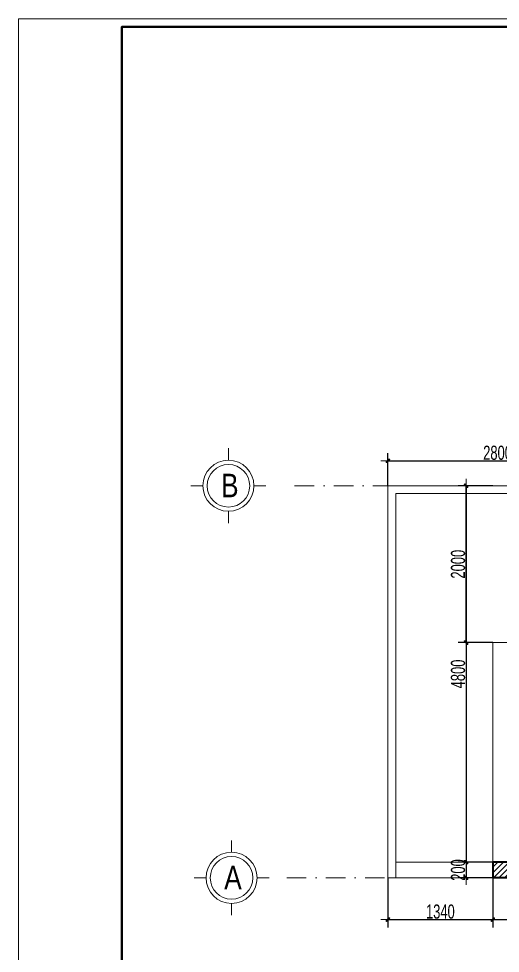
# Model space of a CAD drawing. Header units: inches. Extents: x 921646 to 2157952, y -92667 to 262089.
# Drawn here: x 1980481 to 1986629, y 117105 to 129024 of the extents above; entities that cross this region are included whole.
import ezdxf
from ezdxf.enums import TextEntityAlignment as Align

# ---------------------------------------------------------------- set-up
doc = ezdxf.new("R2010")
doc.units = ezdxf.units.IN
doc.header["$MEASUREMENT"] = 0
doc.linetypes.add('DASHDOT', pattern=[1, 0.5, -0.25, 0, -0.25])
doc.layers.get('0').update_dxf_attribs({"lineweight": 9})
doc.layers.get('DEFPOINTS').update_dxf_attribs({"lineweight": 9})
for name, color, linetype, lineweight in [('00 gach chiu lua', 30, 'Continuous', 13), ('01-WALL', 10, 'Continuous', 35), ('04-TRUC', 40, 'DASHDOT', 9), ('09-DIMOUT', 251, 'Continuous', 9), ('13-VATDUNG', 104, 'Continuous', 13), ('Cp Net Manh 0.15', 8, 'Continuous', 15), ('Cp Net Thep 0.40', 2, 'Continuous', 40), ('Cp Text 0.15', 3, 'Continuous', 15)]:
    doc.layers.add(name, color=color, linetype=linetype, lineweight=lineweight)
doc.styles.add('KICHTHUOC', font='VHELVCN.TTF', dxfattribs={"width": 0.8})
doc.styles.add('VHELVEN', font='VHELVEN.TTF')
doc.styles.add('VNI-HELVE', font='VHELVEB.TTF', dxfattribs={"width": 0.8})
doc.dimstyles.new('Copy of 100', dxfattribs={"dimscale": 100, "dimtxt": 1.8, "dimasz": 0.003, "dimexe": 1, "dimexo": 0, "dimgap": 0.1, "dimtad": 1, "dimdec": 0, "dimdsep": 46, "dimtxsty": 'KICHTHUOC', "dimblk": '1A', "dimcen": 0.001, "dimdle": 1.5, "dimclrt": 3, "dimadec": 0, "dimazin": 0, "dimtfac": 1, "dimtdec": 0, "dimtix": 1, "dimtmove": 2, "dimatfit": 3, "dimldrblk": '1A', "dimfxl": 1, "dimtolj": 1, "dimtzin": 0, "dimarcsym": 0})

# ---------------------------------------------------------------- blocks, each defined once
blk = doc.blocks.new('luoi')
at = {"layer": '04-TRUC', "ltscale": 500}
for p, q in [((1728931, 129594), (1752564, 129594)), ((1728830, 124594), (1752564, 124594))]:
    blk.add_line(p, q, dxfattribs=at)
blk = doc.blocks.new('tuong t2')
at = {"layer": '09-DIMOUT'}
h = blk.add_hatch(dxfattribs=at)
h.set_pattern_fill('ANSI31', color=256, scale=400)
h.set_pattern_definition([(45, (-254796.685, -87721.633), (-35.355339, 35.355339), [])])
h.paths.add_polyline_path([(1739598, 112789), (1735698, 112789), (1735698, 112589), (1739598, 112589)])
h.paths.add_polyline_path([(1735398, 112789), (1733598, 112789), (1733598, 112589), (1735398, 112589)])
h.paths.add_polyline_path([(1735198, 113389), (1735098, 113389), (1735098, 112789), (1735198, 112789)])
h.paths.add_polyline_path([(1733398, 112789), (1731738, 112789), (1731738, 112589), (1733398, 112589)])
h.paths.add_polyline_path([(1733398, 115689), (1733198, 115689), (1733198, 115589), (1733398, 115589)])
h.paths.add_polyline_path([(1735198, 115889), (1735248, 115889), (1735248, 115989), (1735098, 115989), (1735098, 115689), (1733398, 115689), (1733398, 115589), (1735098, 115589), (1735098, 115189), (1735198, 115189)])
h.paths.add_polyline_path([(1733398, 117389), (1733398, 117589), (1733198, 117589), (1733198, 117389), (1733398, 117389)])
h.paths.add_polyline_path([(1735398, 117589), (1733598, 117589), (1733598, 117389), (1735198, 117389), (1735398, 117389)])
h.paths.add_polyline_path([(1739798, 115989), (1737478, 115989), (1737478, 116089), (1737378, 116089), (1737378, 115989), (1736048, 115989), (1736048, 115889), (1739298, 115889), (1739298, 115739), (1739398, 115739), (1739398, 115889), (1739798, 115889)])
h.paths.add_polyline_path([(1737478, 117389), (1737378, 117389), (1737378, 116789), (1737478, 116789)])
h.paths.add_polyline_path([(1739898, 117389), (1739798, 117389), (1739798, 115989), (1739798, 115739), (1739898, 115739)])
h.paths.add_polyline_path([(1739798, 117259), (1739398, 117259), (1739398, 117389), (1739298, 117389), (1739298, 117159), (1739798, 117159)])
h.paths.add_polyline_path([(1739398, 114839), (1739298, 114839), (1739298, 114289), (1739798, 114289), (1739798, 114389), (1739398, 114389)])
h.paths.add_polyline_path([(1743198, 112789), (1743198, 112889), (1743098, 112889), (1743098, 112789), (1743018, 112789), (1743018, 112875), (1742987, 112889), (1742478, 112889), (1742478, 112789), (1742398, 112789), (1742398, 112889), (1742298, 112889), (1742298, 112789), (1739898, 112789), (1739898, 112589), (1743198, 112589)])
h.paths.add_polyline_path([(1743198, 117589), (1739898, 117589), (1739898, 117389), (1743198, 117389)])
h.paths.add_polyline_path([(1746798, 117589), (1743498, 117589), (1743498, 117389), (1746798, 117389)])
h.paths.add_polyline_path([(1746798, 112789), (1743498, 112789), (1743498, 112589), (1746798, 112589)])
h.paths.add_polyline_path([(1751598, 112739), (1751548, 112739), (1751548, 113189), (1751698, 113189), (1751698, 113289), (1751448, 113289), (1751448, 112739), (1748548, 112739), (1748548, 113289), (1748448, 113289), (1748448, 112789), (1747098, 112789), (1747098, 112589), (1751598, 112589)])
h.paths.add_polyline_path([(1751898, 114189), (1751548, 114189), (1751548, 114089), (1751698, 114089), (1751698, 113602), (1751898, 113602)])
h.paths.add_polyline_path([(1751898, 113602), (1751698, 113602), (1751698, 113289), (1751698, 112789), (1751898, 112789)])
h.paths.add_polyline_path([(1751048, 114189), (1750698, 114189), (1750698, 114689), (1750598, 114689), (1750598, 114189), (1747898, 114189), (1747898, 114089), (1748448, 114089), (1748448, 113989), (1748548, 113989), (1748548, 114089), (1751048, 114089)])
h.paths.add_polyline_path([(1746898, 117389), (1746798, 117389), (1746798, 114089), (1746898, 114089)])
h.paths.add_polyline_path([(1746998, 114189), (1746898, 114189), (1746898, 114089), (1746998, 114089)])
h.paths.add_polyline_path([(1751598, 117589), (1750698, 117589), (1747098, 117589), (1747098, 117439), (1750598, 117439), (1750598, 116990), (1750598, 116889), (1750698, 116889), (1750698, 117389), (1751598, 117389)])
h.paths.add_polyline_path([(1751898, 117389), (1751798, 117389), (1751798, 114189), (1751898, 114189)])
h.paths.add_polyline_path([(1739598, 117439), (1739298, 117439), (1739298, 117389), (1739598, 117389)])
at = {"layer": '01-WALL'}
for p, q in [((1742298, 112789), (1731738, 112789)), ((1731738, 112789), (1731738, 112589)), ((1751898, 112589), (1731738, 112589))]:
    blk.add_line(p, q, dxfattribs=at)
at = {"layer": '09-DIMOUT'}
for p, q in [((1730398, 117589), (1733198, 117589)), ((1730398, 112589), (1730398, 117589)), ((1730498, 117489), (1733198, 117489)), ((1730498, 112589), (1730498, 117489)), ((1733198, 115589), (1731738, 115589)), ((1731738, 115589), (1731738, 112789)), ((1730398, 112589), (1731738, 112589))]:
    blk.add_line(p, q, dxfattribs=at)
blk = doc.blocks.new('A$C788F0ACE')
at = {"layer": 'Cp Net Manh 0.15', "linetype": 'Continuous'}
for p, q in [((0, 300), (0, 440)), ((-300, 0), (-440, 0)), ((300, 0), (440, 0)), ((0, -300), (0, -440))]:
    blk.add_line(p, q, dxfattribs=at)
for radius in [300, 250]:
    blk.add_circle((0, 0), radius, dxfattribs=at)
at = {"layer": 'Cp Text 0.15', "color": 7, "linetype": 'Continuous', "style": 'VHELVEN'}
blk.add_attdef('TRUC', text='', height=280, dxfattribs=at).set_placement((94, 1), align=Align.MIDDLE_CENTER)
blk = doc.blocks.new('dim')
at = {"layer": 'Cp Text 0.15'}
ref = blk.add_blockref('A$C788F0ACE', (1947942.5, 203946), dxfattribs=dict(at, xscale=1.086778053933425, yscale=1.086778053933425, zscale=1.086778053933425, rotation=180))
ref.add_attrib('TRUC', 'B', dxfattribs={"layer": '0', "color": 3, "height": 300, "style": 'VNI-HELVE', "width": 0.8}).set_placement((1947960.3, 203949.4), align=Align.MIDDLE_CENTER)
ref = blk.add_blockref('A$C788F0ACE', (1947982.5, 198946), dxfattribs=dict(at, xscale=1.086778053933425, yscale=1.086778053933425, zscale=1.086778053933425, rotation=180))
ref.add_attrib('TRUC', 'A', dxfattribs={"layer": '0', "color": 3, "height": 300, "style": 'VNI-HELVE', "width": 0.8}).set_placement((1948000.3, 198949.4), align=Align.MIDDLE_CENTER)
blk = doc.blocks.new('KTHUOC')
blk.add_hatch(color=256).paths.add_polyline_path([(-71, -42), (42, 71, -1), (71, 42), (-42, -71, -1)])
for p, q in [((-14, 14), (14, -14)), ((0, -200), (0, 200)), ((-300, 0), (300, 0))]:
    blk.add_line(p, q)
for points in [[(42, 71), (-71, -42)], [(-42, -71), (71, 42)]]:
    blk.add_lwpolyline(points)
for centre, start, end in [((57, 57), 315, 135), ((-57, -57), 135, 315)]:
    blk.add_arc(centre, 20, start, end)
blk = doc.blocks.new('1A')
at = {"layer": '00 gach chiu lua'}
blk.add_blockref('KTHUOC', (0, 0), dxfattribs=at)
blk = doc.blocks.new('*D256')
at = {"layer": '09-DIMOUT', "color": 0, "lineweight": -2, "transparency": 16777216}
for p, q in [((1985194, 123067), (1985194, 123485)), ((1987994, 123067), (1987994, 123485)), ((1985195, 123385), (1987994, 123385))]:
    blk.add_line(p, q, dxfattribs=at)
at = {"layer": 'DEFPOINTS', "color": 0, "transparency": 16777216}
for p in [(1987994, 123385), (1985194, 123067), (1987994, 123067)]:
    blk.add_point(p, dxfattribs=at)
at = {"layer": '09-DIMOUT', "color": 0, "lineweight": -2, "transparency": 16777216, "xscale": 0.3, "yscale": 0.3, "zscale": 0.3, "rotation": 180}
blk.add_blockref('1A', (1985194, 123385), dxfattribs=at)
at = {"layer": '09-DIMOUT', "color": 0, "lineweight": -2, "transparency": 16777216, "xscale": 0.3, "yscale": 0.3, "zscale": 0.3}
blk.add_blockref('1A', (1987994, 123385), dxfattribs=at)
at = {"layer": '09-DIMOUT', "color": 3, "transparency": 16777216, "insert": (1986594, 123487), "char_height": 180, "attachment_point": 5, "style": 'KICHTHUOC'}
blk.add_mtext('\\A1;2800', dxfattribs=at)
blk = doc.blocks.new('*D270')
at = {"layer": '09-DIMOUT', "color": 0, "lineweight": -2, "transparency": 16777216}
for p, q in [((1985194, 118067), (1985194, 117434)), ((1986534, 118067), (1986534, 117434)), ((1985195, 117534), (1986534, 117534))]:
    blk.add_line(p, q, dxfattribs=at)
at = {"layer": 'DEFPOINTS', "color": 0, "transparency": 16777216}
for p in [(1985194, 118067), (1986534, 118067), (1986534, 117534)]:
    blk.add_point(p, dxfattribs=at)
at = {"layer": '09-DIMOUT', "color": 0, "lineweight": -2, "transparency": 16777216, "xscale": 0.3, "yscale": 0.3, "zscale": 0.3, "rotation": 180}
blk.add_blockref('1A', (1985194, 117534), dxfattribs=at)
at = {"layer": '09-DIMOUT', "color": 0, "lineweight": -2, "transparency": 16777216, "xscale": 0.3, "yscale": 0.3, "zscale": 0.3}
blk.add_blockref('1A', (1986534, 117534), dxfattribs=at)
at = {"layer": '09-DIMOUT', "color": 3, "transparency": 16777216, "insert": (1985864, 117636), "char_height": 180, "attachment_point": 5, "style": 'KICHTHUOC'}
blk.add_mtext('\\A1;1340', dxfattribs=at)
blk = doc.blocks.new('*D271')
at = {"layer": '09-DIMOUT', "color": 0, "lineweight": -2, "transparency": 16777216}
for p, q in [((1986534, 118067), (1986534, 117434)), ((1988194, 118067), (1988194, 117434)), ((1986535, 117534), (1988194, 117534))]:
    blk.add_line(p, q, dxfattribs=at)
at = {"layer": 'DEFPOINTS', "color": 0, "transparency": 16777216}
for p in [(1986534, 118067), (1988194, 118067), (1988194, 117534)]:
    blk.add_point(p, dxfattribs=at)
at = {"layer": '09-DIMOUT', "color": 0, "lineweight": -2, "transparency": 16777216, "xscale": 0.3, "yscale": 0.3, "zscale": 0.3, "rotation": 180}
blk.add_blockref('1A', (1986534, 117534), dxfattribs=at)
at = {"layer": '09-DIMOUT', "color": 0, "lineweight": -2, "transparency": 16777216, "xscale": 0.3, "yscale": 0.3, "zscale": 0.3}
blk.add_blockref('1A', (1988194, 117534), dxfattribs=at)
at = {"layer": '09-DIMOUT', "color": 3, "transparency": 16777216, "insert": (1987364, 117636), "char_height": 180, "attachment_point": 5, "style": 'KICHTHUOC'}
blk.add_mtext('\\A1;1660', dxfattribs=at)
blk = doc.blocks.new('*D368')
at = {"layer": '09-DIMOUT', "color": 0, "lineweight": -2, "transparency": 16777216}
for p, q in [((1986534, 123067), (1986092, 123067)), ((1986192, 121068), (1986192, 123067)), ((1986534, 121067), (1986092, 121067))]:
    blk.add_line(p, q, dxfattribs=at)
at = {"layer": 'DEFPOINTS', "color": 0, "transparency": 16777216}
for p in [(1986192, 123067), (1986534, 123067), (1986534, 121067)]:
    blk.add_point(p, dxfattribs=at)
at = {"layer": '09-DIMOUT', "color": 0, "lineweight": -2, "transparency": 16777216, "xscale": 0.3, "yscale": 0.3, "zscale": 0.3}
for p, rotation in [((1986192, 123067), 90), ((1986192, 121067), 270)]:
    blk.add_blockref('1A', p, dxfattribs=dict(at, rotation=rotation))
at = {"layer": '09-DIMOUT', "color": 3, "transparency": 16777216, "insert": (1986090, 122067), "char_height": 180, "attachment_point": 5, "rotation": 90, "style": 'KICHTHUOC'}
blk.add_mtext('\\A1;2000', dxfattribs=at)
blk = doc.blocks.new('*D369')
at = {"layer": '09-DIMOUT', "color": 0, "lineweight": -2, "transparency": 16777216}
for p, q in [((1986534, 123067), (1986092, 123067)), ((1986192, 123067), (1986192, 118268)), ((1986534, 118267), (1986092, 118267))]:
    blk.add_line(p, q, dxfattribs=at)
at = {"layer": 'DEFPOINTS', "color": 0, "transparency": 16777216}
for p in [(1986534, 123067), (1986192, 118267), (1986534, 118267)]:
    blk.add_point(p, dxfattribs=at)
at = {"layer": '09-DIMOUT', "color": 0, "lineweight": -2, "transparency": 16777216, "xscale": 0.3, "yscale": 0.3, "zscale": 0.3}
for p, rotation in [((1986192, 123067), 90), ((1986192, 118267), 270)]:
    blk.add_blockref('1A', p, dxfattribs=dict(at, rotation=rotation))
at = {"layer": '09-DIMOUT', "color": 3, "transparency": 16777216, "insert": (1986090, 120667), "char_height": 180, "attachment_point": 5, "rotation": 90, "style": 'KICHTHUOC'}
blk.add_mtext('\\A1;4800', dxfattribs=at)
blk = doc.blocks.new('*D370')
at = {"layer": '09-DIMOUT', "color": 0, "lineweight": -2, "transparency": 16777216}
for p, q in [((1986534, 118267), (1986092, 118267)), ((1986192, 118268), (1986192, 118268)), ((1986192, 118267), (1986192, 118067)), ((1986534, 118067), (1986092, 118067)), ((1986192, 118067), (1986192, 118067))]:
    blk.add_line(p, q, dxfattribs=at)
at = {"layer": 'DEFPOINTS', "color": 0, "transparency": 16777216}
for p in [(1986534, 118267), (1986192, 118067), (1986534, 118067)]:
    blk.add_point(p, dxfattribs=at)
at = {"layer": '09-DIMOUT', "color": 0, "lineweight": -2, "transparency": 16777216, "xscale": 0.3, "yscale": 0.3, "zscale": 0.3}
for p, rotation in [((1986192, 118267), 270), ((1986192, 118067), 90)]:
    blk.add_blockref('1A', p, dxfattribs=dict(at, rotation=rotation))
at = {"layer": '09-DIMOUT', "color": 3, "transparency": 16777216, "insert": (1986090, 118167), "char_height": 180, "attachment_point": 5, "rotation": 90, "style": 'KICHTHUOC'}
blk.add_mtext('\\A1;200', dxfattribs=at)
blk = doc.blocks.new('Khung Ht dep')
at = {"layer": 'Cp Net Thep 0.40', "color": 106, "flags": 128}
blk.add_lwpolyline([(30380, 21415), (30380, 1792), (3162, 1792), (3162, 21415)], close=True, dxfattribs=at)
at = {"layer": 'DEFPOINTS', "ltscale": 100}
blk.add_lwpolyline([(30430, 1692), (30430, 21515), (1912, 21515), (1912, 1692)], close=True, dxfattribs=at)

msp = doc.modelspace()

# ---------------------------------------------------------------- linework, layer by layer
at = {"layer": '09-DIMOUT'}
msp.add_line((1986534.4, 118267.2), (1985294.4, 118267.2), dxfattribs=at)

# ---------------------------------------------------------------- block references
at = {"layer": '01-WALL'}
msp.add_blockref('luoi', (255072.6, -6527), dxfattribs=at)
at = {"layer": '09-DIMOUT'}
msp.add_blockref('dim', (35216, -80878.8), dxfattribs=at)
at = {"layer": '13-VATDUNG'}
msp.add_blockref('tuong t2', (254796.7, 5477.9), dxfattribs=at)
at = {"layer": 'Cp Net Manh 0.15', "xscale": 1.05319564237593, "yscale": 1.05319564237593, "zscale": 1.05319564237593}
msp.add_blockref('Khung Ht dep', (1978466.7, 106364.5), dxfattribs=at)

# ---------------------------------------------------------------- dimensions: what is measured, and where the dimension line sits
at = {"layer": '09-DIMOUT'}
for base, p1, p2, picture, middle in [((1987994.4, 123385), (1985194.4, 123067.2), (1987994.4, 123067.2), '*D256', (1986594.4, 123487)), ((1986534.4, 117533.7), (1985194.4, 118067.2), (1986534.4, 118067.2), '*D270', (1985864.4, 117635.7)), ((1988194.4, 117533.7), (1986534.4, 118067.2), (1988194.4, 118067.2), '*D271', (1987364.4, 117635.7))]:
    dim = msp.add_linear_dim(base=base, p1=p1, p2=p2, dimstyle='Copy of 100', dxfattribs=at)
    dim.commit()
    dim.dimension.update_dxf_attribs({"geometry": picture, "text_midpoint": middle})
for base, p1, p2, picture, middle in [((1986192.1, 123067.2), (1986534.4, 121067.2), (1986534.4, 123067.2), '*D368', (1986090.2, 122067.2)), ((1986192.1, 118267.2), (1986534.4, 123067.2), (1986534.4, 118267.2), '*D369', (1986090.2, 120667.2)), ((1986192.1, 118067.2), (1986534.4, 118267.2), (1986534.4, 118067.2), '*D370', (1986090.2, 118167.2))]:
    dim = msp.add_linear_dim(base=base, p1=p1, p2=p2, angle=90, dimstyle='Copy of 100', dxfattribs=at)
    dim.commit()
    dim.dimension.update_dxf_attribs({"geometry": picture, "text_midpoint": middle})

doc.saveas('drawing.dxf')
